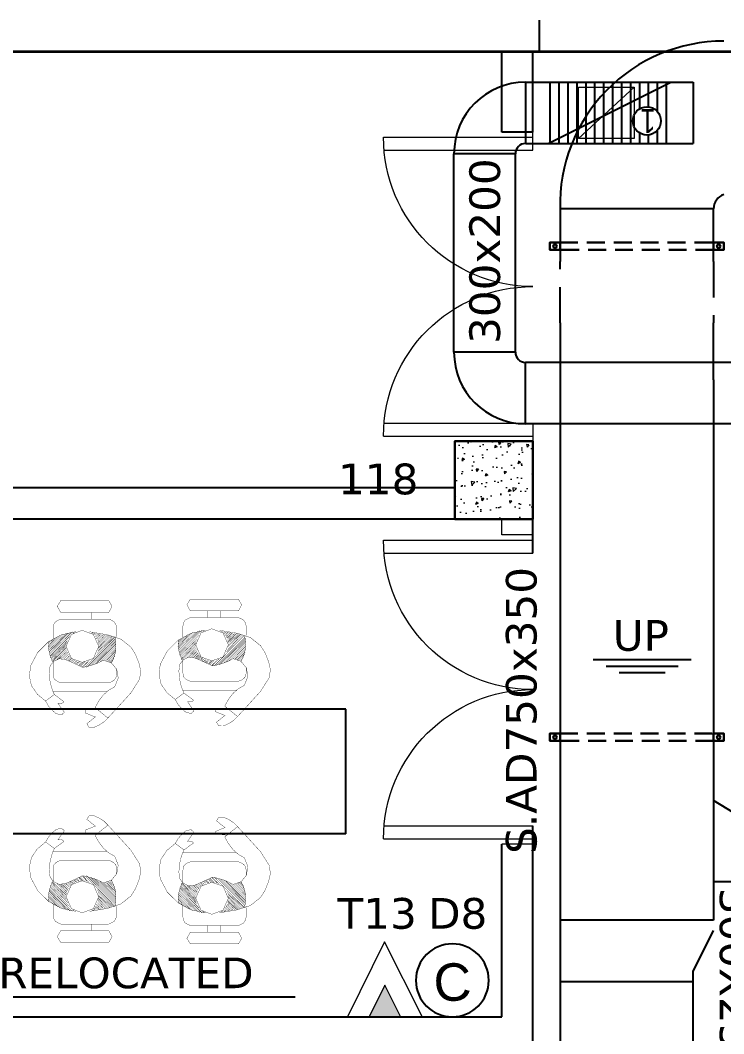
# Model space of a CAD drawing. Header units: millimetres. Extents: x -5691 to 68617, y -23008 to 84113.
# Drawn here: x 9737 to 13176, y 48920 to 53873 of the extents above; entities that cross this region are included whole.
import ezdxf
from ezdxf.enums import TextEntityAlignment as Align

# ---------------------------------------------------------------- set-up
doc = ezdxf.new("R2010")
doc.units = ezdxf.units.MM
doc.header["$LTSCALE"] = 700
doc.header["$MEASUREMENT"] = 0
doc.set_wipeout_variables(frame=1)
doc.linetypes.add('HIDDEN', pattern=[0.375, 0.25, -0.125])
for name, color, linetype, lineweight in [('architactur xref$0$AR. COLUMN', 8, 'Continuous', 30), ('architactur xref$0$AR. R.C.C HATCH', 8, 'Continuous', 9), ('rcp$0$MAAM TEXT', 7, 'Continuous', 25), ('Return AHU-02', 1, 'Continuous', 20), ('SA-HANGERS', 21, 'Continuous', 30)]:
    doc.layers.add(name, color=color, linetype=linetype, lineweight=lineweight)
for name, color, linetype in [('architactur xref$0$COLUMN', 8, 'Continuous'), ('architactur xref$0$COLUMN HATCH', 8, 'Continuous'), ('architactur xref$0$EL- DATA POINT', 8, 'Continuous'), ('architactur xref$0$EL- TELEPHONE', 8, 'Continuous'), ('architactur xref$0$TEXT', 8, 'Continuous'), ('architactur xref$0$WALL', 8, 'Continuous'), ('architactur xref$0$WINDOOW', 8, 'Continuous'), ('duct size', 7, 'Continuous'), ('rcp$0$RETURN GRILL-600x300', 5, 'Continuous'), ('rcp$0$X-REF', 8, 'Continuous'), ('Return Ahu-06', 1, 'Continuous'), ('Supply Ahu-06', 3, 'Continuous'), ('X-REF', 8, 'Continuous')]:
    doc.layers.add(name, color=color, linetype=linetype)
doc.styles.add('architactur xref$0$style2', font='arial.ttf', dxfattribs={"height": 9})
doc.styles.add('architactur xref$0$VERDANA', font='verdana.ttf')
doc.styles.add('rcp$0$style1', font='ARIALN.TTF')
doc.styles.add('VERDANA', font='verdana.ttf')

# ---------------------------------------------------------------- blocks, each defined once
blk = doc.blocks.new('*U11')
for p, q in [((0, 0), (0, 37)), ((750, 0), (750, 37))]:
    blk.add_line(p, q)
for points in [[(0, 0), (-50, 0), (-50, 37), (0, 37)], [(750, 37), (800, 37), (800, 0), (750, 0)]]:
    blk.add_lwpolyline(points)
at = {"linetype": 'HIDDEN', "ltscale": 0.5}
for points in [[(0, 37), (750, 37)], [(750, 0), (0, 0)]]:
    blk.add_lwpolyline(points, dxfattribs=at)
for centre in [(-25, 18.5), (775, 18.5)]:
    blk.add_circle(centre, 8.44)
blk = doc.blocks.new('architactur xref$0$b d')
at = {"layer": 'architactur xref$0$WINDOOW', "color": 0, "lineweight": 0}
for p, q in [((67237.44, 17555.04), (67233.94, 17555.04)), ((67234.94, 17526.29), (67234.94, 17555.04)), ((67237.44, 17526.39), (67237.44, 17555.04)), ((67289.94, 17526.39), (67289.94, 17555.04)), ((67289.94, 17555.04), (67293.44, 17555.04)), ((67292.44, 17526.29), (67292.44, 17555.04))]:
    blk.add_line(p, q, dxfattribs=at)
for centre, start, end in [((67234.94, 17555.04), 270, 0), ((67292.44, 17555.04), 180, 270)]:
    blk.add_arc(centre, 28.75, start, end, dxfattribs=at)
blk = doc.blocks.new('architactur xref$0$ZAI TELE')
at = {"layer": 'architactur xref$0$EL- TELEPHONE', "lineweight": 15}
blk.add_hatch(color=0, dxfattribs=at).paths.add_polyline_path([(0, 6.71), (3.36, 0), (-3.36, 0)])
at = {"layer": 'architactur xref$0$EL- TELEPHONE', "color": 0, "lineweight": 15}
for p, q in [((-8, 0), (0, 16)), ((0, 16), (8, 0)), ((-3.36, 0), (0, 6.71)), ((0, 6.71), (3.36, 0)), ((-8, 0), (8, 0))]:
    blk.add_line(p, q, dxfattribs=at)
blk = doc.blocks.new('architactur xref$0$COMPUTER')
at = {"layer": 'architactur xref$0$EL- DATA POINT', "color": 0}
blk.add_circle((0, -7.8), 7.8, dxfattribs=at)
blk = doc.blocks.new('architactur xref$0$COLUMB 24X24')
at = {"lineweight": 18}
blk.add_wipeout([(600, 0), (600, 600), (0, 600), (0, 0)], dxfattribs=at)
at = {"layer": 'architactur xref$0$AR. R.C.C HATCH'}
h = blk.add_hatch(dxfattribs=at)
h.set_pattern_fill('AR-CONC', color=256, scale=30, style=0)
h.paths.add_polyline_path([(600, 600), (0, 600), (0, 0), (600, 0)])
at = {"layer": 'architactur xref$0$AR. COLUMN'}
blk.add_lwpolyline([(600, 0), (600, 600), (0, 600), (0, 0)], close=True, dxfattribs=at)
blk = doc.blocks.new('architactur xref')
at = {"layer": 'architactur xref$0$COLUMN HATCH', "linetype": 'Continuous'}
blk.add_hatch(color=256, dxfattribs=at).paths.add_polyline_path([(482, 2040), (467, 2040), (467, 2025), (482, 2025)])
at = {"layer": 'architactur xref$0$TEXT', "lineweight": 0}
blk.add_hatch(color=256, dxfattribs=at).paths.add_polyline_path([(482, 2040), (467, 2040), (467, 2025), (482, 2025)])
at = {"layer": 'architactur xref$0$COLUMN', "linetype": 'Continuous'}
for p, q in [((445.99, 1988.44), (253.62, 1988.44)), ((445.99, 1964.44), (445.99, 1988.44)), ((445.99, 1964.44), (253.62, 1964.44))]:
    blk.add_line(p, q, dxfattribs=at)
for points in [[(482, 2040), (467, 2040), (467, 2025)], [(467, 2025), (482, 2025), (482, 2040)]]:
    blk.add_lwpolyline(points, dxfattribs=at)
at = {"layer": 'architactur xref$0$COLUMN', "linetype": 'Continuous', "const_width": 0.0614}
for points in [[(391.13, 2009.32), (390.45, 2008.23), (391.13, 2007.04)], [(400.37, 2009.32), (391.13, 2009.32)], [(400.37, 2007.04), (401, 2008.23), (400.37, 2009.32)], [(416.08, 2009.61), (415.4, 2008.52), (416.08, 2007.33)], [(425.32, 2009.61), (416.08, 2009.61)], [(425.32, 2007.33), (425.95, 2008.52), (425.32, 2009.61)], [(391.13, 2007.04), (400.37, 2007.04)], [(394.38, 2007.04), (394.38, 2005.78)], [(396.95, 2005.78), (396.95, 2007.04)], [(416.08, 2007.33), (425.32, 2007.33)], [(419.33, 2007.33), (419.33, 2006.07)], [(421.9, 2006.07), (421.9, 2007.33)], [(391.13, 2005.78), (390.62, 2005.55), (390.11, 2005.27), (389.76, 2004.7), (389.71, 2004.19)], [(391.13, 2005.78), (400.37, 2005.78)], [(401.85, 2004.19), (401.74, 2004.7), (401.39, 2005.27), (400.88, 2005.55), (400.37, 2005.78)], [(416.08, 2006.07), (415.57, 2005.84), (415.06, 2005.56), (414.71, 2004.99), (414.65, 2004.47)], [(416.08, 2006.07), (425.32, 2006.07)], [(426.8, 2004.47), (426.69, 2004.99), (426.34, 2005.56), (425.83, 2005.84), (425.32, 2006.07)], [(394.04, 2003.33), (391.24, 2002.76), (388.74, 2001.39), (386.68, 1999.34), (385.32, 1996.78)], [(388.74, 2000.02), (391.65, 2002.93)], [(388.85, 1999.8), (392.16, 2002.99)], [(388.91, 1999.17), (392.95, 2003.28)], [(388.91, 1999.51), (392.5, 2003.1)], [(389.02, 1998.94), (393.36, 2003.33)], [(389.71, 2001.96), (389.71, 2004.19)], [(392.16, 2000.54), (393.18, 1998.2), (395.24, 1997.46), (397.4, 1998.2), (398.43, 2000.54), (397.4, 2002.82), (395.24, 2003.62), (393.18, 2002.82), (392.16, 2000.54)], [(393.47, 2002.99), (393.81, 2003.33)], [(401.51, 1992.73), (400.37, 1992.1), (399.28, 1991.13), (398.43, 1989.99), (397.74, 1988.74), (400.2, 1986.74), (402.36, 1989.08), (404.64, 1991.59), (406.3, 1994.21), (406.53, 1995.75), (406.18, 1997.29), (405.5, 1999), (404.64, 2000.37), (402.71, 2001.91), (400.14, 2002.76), (396.72, 2003.33)], [(397.06, 2002.99), (397.23, 2003.22)], [(397.29, 2002.93), (397.46, 2003.22)], [(397.46, 2002.76), (397.74, 2003.1)], [(397.63, 2002.71), (397.97, 2002.99)], [(397.74, 2002.42), (398.32, 2002.99)], [(397.92, 2002.25), (398.6, 2002.99)], [(397.97, 2001.96), (398.83, 2002.93)], [(398.15, 2001.85), (399.11, 2002.82)], [(401.85, 2004.19), (401.85, 2002.36)], [(418.99, 2003.62), (416.19, 2003.05), (413.69, 2001.68), (411.63, 1999.63), (410.27, 1997.06)], [(413.69, 2000.31), (416.59, 2003.22)], [(413.69, 2000.65), (416.08, 2002.99)], [(413.8, 2000.09), (417.11, 2003.28)], [(413.86, 1999.46), (417.9, 2003.56)], [(413.86, 1999.8), (417.45, 2003.39)], [(413.97, 1999.23), (418.3, 2003.62)], [(414.65, 2002.25), (414.65, 2004.47)], [(417.11, 2000.83), (418.13, 1998.49), (420.19, 1997.75), (422.35, 1998.49), (423.38, 2000.83), (422.35, 2003.11), (420.19, 2003.91), (418.13, 2003.11), (417.11, 2000.83)], [(418.42, 2003.28), (418.76, 2003.62)], [(426.46, 1993.02), (425.32, 1992.39), (424.23, 1991.42), (423.38, 1990.28), (422.69, 1989.02), (425.15, 1987.03), (427.31, 1989.37), (429.59, 1991.88), (431.25, 1994.5), (431.48, 1996.04), (431.13, 1997.58), (430.45, 1999.29), (429.59, 2000.65), (427.65, 2002.2), (425.09, 2003.05), (421.67, 2003.62)], [(422.01, 2003.28), (422.18, 2003.5)], [(422.24, 2003.22), (422.41, 2003.5)], [(422.41, 2003.05), (422.69, 2003.39)], [(422.58, 2002.99), (422.92, 2003.28)], [(422.69, 2002.71), (423.27, 2003.28)], [(422.86, 2002.54), (423.55, 2003.28)], [(422.92, 2002.25), (423.78, 2003.22)], [(423.09, 2002.14), (424.06, 2003.11)], [(423.21, 2001.91), (424.29, 2003.05)], [(423.27, 2001.57), (424.63, 2003.05)], [(423.27, 2001.34), (424.92, 2002.99)], [(423.27, 2001.05), (425.26, 2002.99)], [(423.27, 2000.43), (425.77, 2002.88)], [(423.38, 2000.71), (425.49, 2002.88)], [(426.8, 2004.47), (426.8, 2002.65)], [(388.74, 2000.37), (391.13, 2002.71)], [(388.74, 2000.65), (390.62, 2002.48)], [(388.74, 2000.99), (389.94, 2002.13)], [(388.85, 2001.51), (388.74, 2000.14), (389.08, 1998.71), (389.53, 1997.57)], [(388.85, 2001.39), (389.08, 2001.62)], [(389.08, 1998.66), (392.84, 2002.42)], [(389.08, 1998.43), (392.44, 2001.62)], [(389.25, 1998.2), (392.27, 2001.22)], [(389.36, 1997.86), (392.16, 2000.88)], [(395.75, 1996.49), (401.57, 2002.36)], [(396.09, 1996.49), (401.68, 2002.08)], [(396.6, 1996.72), (401.74, 2001.85)], [(396.95, 1996.83), (401.74, 2001.57)], [(397.46, 1996.95), (401.74, 2001.28)], [(397.97, 1997.23), (401.74, 2000.99)], [(398.09, 1999.17), (401.39, 2002.42)], [(398.26, 2001.62), (399.34, 2002.76)], [(398.32, 2001.28), (399.68, 2002.76)], [(398.32, 2001.05), (399.97, 2002.71)], [(398.32, 2000.77), (400.31, 2002.71)], [(398.32, 2000.14), (400.82, 2002.59)], [(398.32, 1999.68), (401.05, 2002.48)], [(398.43, 2000.42), (400.54, 2002.59)], [(400.88, 1997.29), (401.39, 1998.49), (401.74, 1999.8), (401.74, 2001.05), (401.57, 2002.36)], [(413.69, 2000.94), (415.57, 2002.76)], [(413.69, 2001.28), (414.88, 2002.42)], [(413.8, 2001.79), (413.69, 2000.43), (414.03, 1999), (414.48, 1997.86)], [(413.8, 2001.68), (414.03, 2001.91)], [(414.03, 1998.94), (417.79, 2002.71)], [(414.03, 1998.72), (417.39, 2001.91)], [(414.2, 1998.49), (417.22, 2001.51)], [(414.31, 1998.15), (417.11, 2001.17)], [(420.7, 1996.78), (426.51, 2002.65)], [(421.04, 1996.78), (426.63, 2002.36)], [(421.55, 1997), (426.69, 2002.14)], [(421.9, 1997.12), (426.69, 2001.85)], [(422.41, 1997.23), (426.69, 2001.57)], [(422.92, 1997.52), (426.69, 2001.28)], [(423.04, 1999.46), (426.34, 2002.71)], [(423.27, 1999.97), (426, 2002.76)], [(423.6, 1997.86), (426.69, 2000.94)], [(425.83, 1997.58), (426.34, 1998.77), (426.69, 2000.09), (426.69, 2001.34), (426.51, 2002.65)], [(389.42, 1997.69), (392.16, 2000.54)], [(389.53, 1997.57), (392.16, 2000.2)], [(390.39, 1997.97), (392.27, 1999.91)], [(390.79, 1998.14), (392.33, 1999.57)], [(391.13, 1998.14), (392.44, 1999.4)], [(391.47, 1998.14), (392.5, 1999.17)], [(391.76, 1998.09), (392.62, 1998.94)], [(398.66, 1997.57), (401.74, 2000.65)], [(399.34, 1997.86), (401.74, 2000.25)], [(399.68, 1997.8), (401.74, 1999.91)], [(399.97, 1997.8), (401.74, 1999.57)], [(400.14, 1997.63), (401.68, 1999.17)], [(414.37, 1997.97), (417.11, 2000.83)], [(414.48, 1997.86), (417.11, 2000.48)], [(415.34, 1998.26), (417.22, 2000.2)], [(415.74, 1998.43), (417.28, 1999.86)], [(416.08, 1998.43), (417.39, 1999.68)], [(416.42, 1998.43), (417.45, 1999.46)], [(416.71, 1998.38), (417.56, 1999.23)], [(416.94, 1998.26), (417.74, 1999)], [(424.29, 1998.15), (426.69, 2000.54)], [(424.63, 1998.09), (426.69, 2000.2)], [(424.92, 1998.09), (426.69, 1999.86)], [(425.09, 1997.92), (426.63, 1999.46)], [(425.32, 1997.86), (426.51, 1999)], [(392.1, 1997.97), (390.79, 1998.14), (389.76, 1997.63), (389.08, 1996.78), (388.91, 1995.52)], [(389.71, 1995.07), (389.71, 1997.57)], [(391.99, 1997.97), (392.79, 1998.71)], [(392.1, 1997.97), (395.35, 1996.49), (396.72, 1996.78), (398.09, 1997.23), (399.34, 1997.86)], [(392.16, 1997.86), (392.84, 1998.54)], [(392.5, 1997.8), (393.13, 1998.43)], [(392.67, 1997.69), (393.18, 1998.2)], [(392.95, 1997.63), (393.47, 1998.14)], [(393.18, 1997.57), (393.53, 1997.97)], [(393.36, 1997.46), (393.81, 1997.86)], [(393.64, 1997.29), (394.04, 1997.69)], [(393.87, 1997.23), (394.21, 1997.63)], [(394.04, 1997.12), (394.55, 1997.57)], [(394.21, 1997), (394.72, 1997.57)], [(394.55, 1996.83), (395.07, 1997.46)], [(394.72, 1996.83), (395.35, 1997.46)], [(394.89, 1996.72), (395.75, 1997.57)], [(395.18, 1996.49), (396.21, 1997.57)], [(395.35, 1996.49), (396.6, 1997.8)], [(401.51, 1992.73), (402.19, 1994.44), (401.91, 1996.09), (400.88, 1997.34), (399.34, 1997.86)], [(400.37, 1997.57), (401.57, 1998.71)], [(400.65, 1997.46), (401.39, 1998.2)], [(400.82, 1997.34), (401.05, 1997.63)], [(410.27, 1997.06), (410.04, 1995.07), (410.44, 1993.24), (411.58, 1991.59), (413.17, 1990.28)], [(417.05, 1998.26), (415.74, 1998.43), (414.71, 1997.92), (414.03, 1997.06), (413.86, 1995.81)], [(414.65, 1995.35), (414.65, 1997.86)], [(417.05, 1998.26), (420.3, 1996.78), (421.67, 1997.06), (423.04, 1997.52), (424.29, 1998.15)], [(417.11, 1998.15), (417.79, 1998.83)], [(417.45, 1998.09), (418.07, 1998.72)], [(417.62, 1997.97), (418.13, 1998.49)], [(417.9, 1997.92), (418.42, 1998.43)], [(418.13, 1997.86), (418.48, 1998.26)], [(418.3, 1997.75), (418.76, 1998.15)], [(418.59, 1997.58), (418.99, 1997.97)], [(418.82, 1997.52), (419.16, 1997.92)], [(418.99, 1997.41), (419.5, 1997.86)], [(419.16, 1997.29), (419.67, 1997.86)], [(419.5, 1997.12), (420.01, 1997.75)], [(419.67, 1997.12), (420.3, 1997.75)], [(419.84, 1997), (420.7, 1997.86)], [(420.13, 1996.78), (421.15, 1997.86)], [(420.3, 1996.78), (421.55, 1998.09)], [(426.46, 1993.02), (427.14, 1994.73), (426.86, 1996.38), (425.83, 1997.63), (424.29, 1998.15)], [(425.6, 1997.75), (426.34, 1998.49)], [(425.77, 1997.63), (426, 1997.92)], [(385.32, 1996.78), (385.09, 1994.78), (385.49, 1992.95), (386.63, 1991.3), (388.22, 1989.99)], [(388.91, 1995.52), (389.02, 1994.04), (389.36, 1992.56), (389.88, 1991.25)], [(389.71, 1995.07), (389.76, 1994.44), (390.11, 1994.04), (390.62, 1993.7), (391.13, 1993.53)], [(400.37, 1993.53), (400.88, 1993.7), (401.39, 1994.04), (401.74, 1994.44), (401.85, 1995.07)], [(401.85, 1996.15), (401.85, 1995.07)], [(413.86, 1995.81), (413.97, 1994.33), (414.31, 1992.84), (414.83, 1991.53)], [(414.65, 1995.35), (414.71, 1994.73), (415.06, 1994.33), (415.57, 1993.99), (416.08, 1993.81)], [(425.32, 1993.81), (425.83, 1993.99), (426.34, 1994.33), (426.69, 1994.73), (426.8, 1995.35)], [(426.8, 1996.44), (426.8, 1995.35)], [(400.37, 1993.53), (391.13, 1993.53)], [(425.32, 1993.81), (416.08, 1993.81)], [(388.22, 1989.99), (389.88, 1991.25), (391.76, 1989.88)], [(389.59, 1991.81), (400.03, 1991.81)], [(413.17, 1990.28), (414.83, 1991.53), (416.71, 1990.17)], [(414.54, 1992.1), (424.98, 1992.1)], [(388.22, 1989.99), (388.74, 1989.08), (389.42, 1988.28), (390.22, 1987.6), (391.24, 1987.31)], [(391.76, 1989.88), (391.3, 1989.54), (390.56, 1989.59)], [(391.82, 1987.83), (390.56, 1989.59)], [(413.17, 1990.28), (413.69, 1989.37), (414.37, 1988.57), (415.17, 1987.88), (416.19, 1987.6)], [(416.71, 1990.17), (416.25, 1989.82), (415.51, 1989.88)], [(416.77, 1988.11), (415.51, 1989.88)], [(391.24, 1987.31), (391.82, 1987.83)], [(395.86, 1987.71), (395.92, 1988.28)], [(397.76, 1986.93), (395.86, 1987.71)], [(395.92, 1988.28), (397.12, 1988.28)], [(397.12, 1988.28), (398.09, 1988.39)], [(416.19, 1987.6), (416.77, 1988.11)], [(420.81, 1988), (420.87, 1988.57)], [(422.71, 1987.22), (420.81, 1988)], [(420.87, 1988.57), (422.07, 1988.57)], [(422.79, 1987.28), (421.1, 1985.92)], [(422.07, 1988.57), (423.04, 1988.68)], [(397.84, 1986.99), (396.15, 1985.63)], [(396.56, 1984.98), (396.15, 1985.63)], [(400.2, 1986.74), (399.46, 1986), (398.58, 1985.42), (397.63, 1984.98), (396.56, 1984.98)], [(421.51, 1985.27), (421.1, 1985.92)], [(425.15, 1987.03), (424.41, 1986.29), (423.53, 1985.71), (422.58, 1985.26), (421.51, 1985.27)], [(396.56, 1967.89), (396.15, 1967.24)], [(400.2, 1966.13), (399.46, 1966.87), (398.58, 1967.45), (397.63, 1967.89), (396.56, 1967.89)], [(397.76, 1965.94), (395.86, 1965.16)], [(397.84, 1965.88), (396.15, 1967.24)], [(401.51, 1960.14), (400.37, 1960.77), (399.28, 1961.74), (398.43, 1962.88), (397.74, 1964.13), (400.2, 1966.13), (402.36, 1963.79), (404.64, 1961.28), (406.3, 1958.66), (406.53, 1957.12), (406.18, 1955.58), (405.5, 1953.87), (404.64, 1952.5), (402.71, 1950.96), (400.14, 1950.11), (396.72, 1949.54)], [(421.51, 1967.6), (421.1, 1966.95)], [(422.79, 1965.59), (421.1, 1966.95)], [(425.15, 1965.84), (424.41, 1966.58), (423.53, 1967.16), (422.58, 1967.61), (421.51, 1967.6)], [(426.46, 1959.85), (425.32, 1960.48), (424.23, 1961.45), (423.38, 1962.59), (422.69, 1963.85), (425.15, 1965.84), (427.31, 1963.5), (429.59, 1961), (431.25, 1958.37), (431.48, 1956.83), (431.13, 1955.29), (430.45, 1953.58), (429.59, 1952.22), (427.65, 1950.67), (425.09, 1949.82), (421.67, 1949.25)], [(388.22, 1962.88), (388.74, 1963.79), (389.42, 1964.59), (390.22, 1965.27), (391.24, 1965.56)], [(391.82, 1965.05), (390.56, 1963.28)], [(391.24, 1965.56), (391.82, 1965.05)], [(395.86, 1965.16), (395.92, 1964.59)], [(395.92, 1964.59), (397.12, 1964.59)], [(397.12, 1964.59), (398.09, 1964.48)], [(413.17, 1962.59), (413.69, 1963.5), (414.37, 1964.3), (415.17, 1964.99), (416.19, 1965.27)], [(416.77, 1964.76), (415.51, 1962.99)], [(416.19, 1965.27), (416.77, 1964.76)], [(422.71, 1965.65), (420.81, 1964.87)], [(420.81, 1964.87), (420.87, 1964.3)], [(420.87, 1964.3), (422.07, 1964.3)], [(422.07, 1964.3), (423.04, 1964.19)], [(385.32, 1956.09), (385.09, 1958.09), (385.49, 1959.92), (386.63, 1961.57), (388.22, 1962.88)], [(388.22, 1962.88), (389.88, 1961.63), (391.76, 1962.99)], [(391.76, 1962.99), (391.3, 1963.34), (390.56, 1963.28)], [(410.27, 1955.81), (410.04, 1957.8), (410.44, 1959.63), (411.58, 1961.28), (413.17, 1962.59)], [(413.17, 1962.59), (414.83, 1961.34), (416.71, 1962.71)], [(416.71, 1962.71), (416.25, 1963.05), (415.51, 1962.99)], [(388.91, 1957.35), (389.02, 1958.83), (389.36, 1960.31), (389.88, 1961.63)], [(389.59, 1961.06), (400.03, 1961.06)], [(401.51, 1960.14), (402.19, 1958.43), (401.91, 1956.78), (400.88, 1955.53), (399.34, 1955.01)], [(413.86, 1957.06), (413.97, 1958.55), (414.31, 1960.03), (414.83, 1961.34)], [(414.54, 1960.77), (424.98, 1960.77)], [(389.71, 1957.8), (389.76, 1958.43), (390.11, 1958.83), (390.62, 1959.17), (391.13, 1959.34)], [(400.37, 1959.34), (391.13, 1959.34)], [(400.37, 1959.34), (400.88, 1959.17), (401.39, 1958.83), (401.74, 1958.43), (401.85, 1957.8)], [(414.65, 1957.52), (414.71, 1958.14), (415.06, 1958.55), (415.57, 1958.88), (416.08, 1959.06)], [(425.32, 1959.06), (416.08, 1959.06)], [(426.46, 1959.85), (427.14, 1958.14), (426.86, 1956.49), (425.83, 1955.24), (424.29, 1954.72)], [(425.32, 1959.06), (425.83, 1958.88), (426.34, 1958.55), (426.69, 1958.14), (426.8, 1957.52)], [(394.04, 1949.54), (391.24, 1950.11), (388.74, 1951.48), (386.68, 1953.53), (385.32, 1956.09)], [(392.1, 1954.9), (390.79, 1954.73), (389.76, 1955.24), (389.08, 1956.09), (388.91, 1957.35)], [(389.71, 1957.8), (389.71, 1955.3)], [(392.1, 1954.9), (395.35, 1956.38), (396.72, 1956.09), (398.09, 1955.64), (399.34, 1955.01)], [(394.55, 1956.04), (395.07, 1955.41)], [(394.72, 1956.04), (395.35, 1955.41)], [(394.89, 1956.15), (395.75, 1955.3)], [(395.18, 1956.38), (396.21, 1955.3)], [(395.35, 1956.38), (396.6, 1955.07)], [(395.75, 1956.38), (401.57, 1950.51)], [(396.09, 1956.38), (401.68, 1950.79)], [(396.6, 1956.15), (401.74, 1951.02)], [(396.95, 1956.04), (401.74, 1951.3)], [(401.85, 1956.72), (401.85, 1957.8)], [(417.05, 1954.61), (415.74, 1954.44), (414.71, 1954.95), (414.03, 1955.81), (413.86, 1957.06)], [(414.65, 1957.52), (414.65, 1955.01)], [(417.05, 1954.61), (420.3, 1956.09), (421.67, 1955.81), (423.04, 1955.35), (424.29, 1954.72)], [(420.13, 1956.09), (421.15, 1955.01)], [(420.3, 1956.09), (421.55, 1954.78)], [(420.7, 1956.09), (426.51, 1950.22)], [(421.04, 1956.09), (426.63, 1950.51)], [(426.8, 1956.43), (426.8, 1957.52)], [(388.85, 1951.36), (388.74, 1952.73), (389.08, 1954.16), (389.53, 1955.3)], [(389.08, 1954.44), (392.44, 1951.25)], [(389.08, 1954.21), (392.84, 1950.45)], [(389.25, 1954.67), (392.27, 1951.65)], [(389.36, 1955.01), (392.16, 1951.99)], [(389.42, 1955.18), (392.16, 1952.33)], [(389.53, 1955.3), (392.16, 1952.68)], [(390.39, 1954.9), (392.27, 1952.96)], [(390.79, 1954.73), (392.33, 1953.3)], [(391.13, 1954.73), (392.44, 1953.47)], [(391.47, 1954.73), (392.5, 1953.7)], [(391.76, 1954.78), (392.62, 1953.93)], [(391.99, 1954.9), (392.79, 1954.16)], [(392.16, 1952.33), (393.18, 1954.67), (395.24, 1955.41), (397.4, 1954.67), (398.43, 1952.33), (397.4, 1950.05), (395.24, 1949.25), (393.18, 1950.05), (392.16, 1952.33)], [(392.16, 1955.01), (392.84, 1954.33)], [(392.5, 1955.07), (393.13, 1954.44)], [(392.67, 1955.18), (393.18, 1954.67)], [(392.95, 1955.24), (393.47, 1954.73)], [(393.18, 1955.3), (393.53, 1954.9)], [(393.36, 1955.41), (393.81, 1955.01)], [(393.64, 1955.58), (394.04, 1955.18)], [(393.87, 1955.64), (394.21, 1955.24)], [(394.04, 1955.75), (394.55, 1955.3)], [(394.21, 1955.87), (394.72, 1955.3)], [(397.46, 1955.92), (401.74, 1951.59)], [(397.97, 1955.64), (401.74, 1951.88)], [(398.66, 1955.3), (401.74, 1952.22)], [(399.34, 1955.01), (401.74, 1952.62)], [(399.68, 1955.07), (401.74, 1952.96)], [(399.97, 1955.07), (401.74, 1953.3)], [(400.14, 1955.24), (401.68, 1953.7)], [(400.37, 1955.3), (401.57, 1954.16)], [(400.65, 1955.41), (401.39, 1954.67)], [(400.82, 1955.53), (401.05, 1955.24)], [(400.88, 1955.58), (401.39, 1954.39), (401.74, 1953.07), (401.74, 1951.82), (401.57, 1950.51)], [(418.99, 1949.25), (416.19, 1949.82), (413.69, 1951.19), (411.63, 1953.24), (410.27, 1955.81)], [(413.8, 1951.08), (413.69, 1952.44), (414.03, 1953.87), (414.48, 1955.01)], [(414.03, 1954.15), (417.39, 1950.96)], [(414.2, 1954.38), (417.22, 1951.36)], [(414.31, 1954.72), (417.11, 1951.7)], [(414.37, 1954.9), (417.11, 1952.05)], [(414.48, 1955.01), (417.11, 1952.39)], [(415.34, 1954.61), (417.22, 1952.67)], [(415.74, 1954.44), (417.28, 1953.01)], [(416.08, 1954.44), (417.39, 1953.19)], [(416.42, 1954.44), (417.45, 1953.41)], [(416.71, 1954.5), (417.56, 1953.64)], [(416.94, 1954.61), (417.74, 1953.87)], [(417.11, 1952.05), (418.13, 1954.38), (420.19, 1955.12), (422.35, 1954.38), (423.38, 1952.05), (422.35, 1949.76), (420.19, 1948.96), (418.13, 1949.76), (417.11, 1952.05)], [(417.11, 1954.72), (417.79, 1954.04)], [(417.45, 1954.78), (418.07, 1954.15)], [(417.62, 1954.9), (418.13, 1954.38)], [(417.9, 1954.95), (418.42, 1954.44)], [(418.13, 1955.01), (418.48, 1954.61)], [(418.3, 1955.12), (418.76, 1954.72)], [(418.59, 1955.29), (418.99, 1954.9)], [(418.82, 1955.35), (419.16, 1954.95)], [(418.99, 1955.46), (419.5, 1955.01)], [(419.16, 1955.58), (419.67, 1955.01)], [(419.5, 1955.75), (420.01, 1955.12)], [(419.67, 1955.75), (420.3, 1955.12)], [(419.84, 1955.87), (420.7, 1955.01)], [(421.55, 1955.87), (426.69, 1950.73)], [(421.9, 1955.75), (426.69, 1951.02)], [(422.41, 1955.64), (426.69, 1951.3)], [(422.92, 1955.35), (426.69, 1951.59)], [(423.6, 1955.01), (426.69, 1951.93)], [(424.29, 1954.72), (426.69, 1952.33)], [(424.63, 1954.78), (426.69, 1952.67)], [(424.92, 1954.78), (426.69, 1953.01)], [(425.09, 1954.95), (426.63, 1953.41)], [(425.32, 1955.01), (426.51, 1953.87)], [(425.6, 1955.12), (426.34, 1954.38)], [(425.77, 1955.24), (426, 1954.95)], [(425.83, 1955.29), (426.34, 1954.1), (426.69, 1952.79), (426.69, 1951.53), (426.51, 1950.22)], [(388.74, 1952.85), (391.65, 1949.94)], [(388.74, 1952.5), (391.13, 1950.16)], [(388.74, 1952.22), (390.62, 1950.39)], [(388.85, 1953.07), (392.16, 1949.88)], [(388.91, 1953.7), (392.95, 1949.59)], [(388.91, 1953.36), (392.5, 1949.77)], [(389.02, 1953.93), (393.36, 1949.54)], [(398.09, 1953.7), (401.39, 1950.45)], [(398.32, 1953.19), (401.05, 1950.39)], [(398.32, 1952.73), (400.82, 1950.28)], [(398.32, 1952.1), (400.31, 1950.16)], [(398.43, 1952.45), (400.54, 1950.28)], [(413.69, 1952.56), (416.59, 1949.65)], [(413.69, 1952.22), (416.08, 1949.88)], [(413.8, 1952.79), (417.11, 1949.59)], [(413.86, 1953.41), (417.9, 1949.31)], [(413.86, 1953.07), (417.45, 1949.48)], [(413.97, 1953.64), (418.3, 1949.25)], [(414.03, 1953.93), (417.79, 1950.16)], [(423.04, 1953.41), (426.34, 1950.16)], [(423.27, 1952.9), (426, 1950.11)], [(423.27, 1952.44), (425.77, 1949.99)], [(423.38, 1952.16), (425.49, 1949.99)], [(388.74, 1951.88), (389.94, 1950.74)], [(388.85, 1951.48), (389.08, 1951.25)], [(389.71, 1950.91), (389.71, 1948.68)], [(397.63, 1950.16), (397.97, 1949.88)], [(397.74, 1950.45), (398.32, 1949.88)], [(397.92, 1950.62), (398.6, 1949.88)], [(397.97, 1950.91), (398.83, 1949.94)], [(398.15, 1951.02), (399.11, 1950.05)], [(398.26, 1951.25), (399.34, 1950.11)], [(398.32, 1951.82), (399.97, 1950.16)], [(398.32, 1951.59), (399.68, 1950.11)], [(401.85, 1948.68), (401.85, 1950.51)], [(413.69, 1951.93), (415.57, 1950.11)], [(413.69, 1951.59), (414.88, 1950.45)], [(413.8, 1951.19), (414.03, 1950.96)], [(414.65, 1950.62), (414.65, 1948.4)], [(422.69, 1950.16), (423.27, 1949.59)], [(422.86, 1950.34), (423.55, 1949.59)], [(422.92, 1950.62), (423.78, 1949.65)], [(423.09, 1950.73), (424.06, 1949.76)], [(423.21, 1950.96), (424.29, 1949.82)], [(423.27, 1951.82), (425.26, 1949.88)], [(423.27, 1951.53), (424.92, 1949.88)], [(423.27, 1951.3), (424.63, 1949.82)], [(426.8, 1948.4), (426.8, 1950.22)], [(391.13, 1947.09), (390.62, 1947.32), (390.11, 1947.6), (389.76, 1948.17), (389.71, 1948.68)], [(393.47, 1949.88), (393.81, 1949.54)], [(397.06, 1949.88), (397.23, 1949.65)], [(397.29, 1949.94), (397.46, 1949.65)], [(397.46, 1950.11), (397.74, 1949.77)], [(401.85, 1948.68), (401.74, 1948.17), (401.39, 1947.6), (400.88, 1947.32), (400.37, 1947.09)], [(416.08, 1946.8), (415.57, 1947.03), (415.06, 1947.31), (414.71, 1947.88), (414.65, 1948.4)], [(418.42, 1949.59), (418.76, 1949.25)], [(422.01, 1949.59), (422.18, 1949.37)], [(422.24, 1949.65), (422.41, 1949.37)], [(422.41, 1949.82), (422.69, 1949.48)], [(422.58, 1949.88), (422.92, 1949.59)], [(426.8, 1948.4), (426.69, 1947.88), (426.34, 1947.31), (425.83, 1947.03), (425.32, 1946.8)], [(391.13, 1947.09), (400.37, 1947.09)], [(394.38, 1945.83), (394.38, 1947.09)], [(396.95, 1947.09), (396.95, 1945.83)], [(416.08, 1946.8), (425.32, 1946.8)], [(419.33, 1945.55), (419.33, 1946.8)], [(421.9, 1946.8), (421.9, 1945.55)], [(391.13, 1943.55), (390.45, 1944.64), (391.13, 1945.83)], [(391.13, 1945.83), (400.37, 1945.83)], [(400.37, 1945.83), (401, 1944.64), (400.37, 1943.55)], [(416.08, 1943.26), (415.4, 1944.35), (416.08, 1945.55)], [(416.08, 1945.55), (425.32, 1945.55)], [(425.32, 1945.55), (425.95, 1944.35), (425.32, 1943.26)], [(400.37, 1943.55), (391.13, 1943.55)], [(425.32, 1943.26), (416.08, 1943.26)]]:
    blk.add_lwpolyline(points, dxfattribs=at)
at = {"layer": 'architactur xref$0$TEXT', "lineweight": 0}
blk.add_lwpolyline([(467, 2025), (482, 2025), (482, 2040), (467, 2040)], close=True, dxfattribs=at)
at = {"layer": 'architactur xref$0$WALL'}
for p, q in [((483.25, 2115), (483.25, 2121)), ((436.27, 1933.02), (376.17, 1933.02))]:
    blk.add_line(p, q, dxfattribs=at)
at = {"layer": 'architactur xref$0$WALL', "linetype": 'Continuous'}
for p, q in [((476, 2115), (87, 2115)), ((476, 2099.5), (476, 2115)), ((482, 2099.5), (482, 2115)), ((485.5, 2115), (482, 2115)), ((482, 2099.5), (476, 2099.5)), ((482, 2031), (482, 2040)), ((482, 2031), (213, 2031)), ((482, 2025), (213, 2025)), ((482, 2018.46), (482, 2025)), ((482, 1923.24), (482, 1965.96)), ((476, 1929.24), (476, 1962.46)), ((213, 1929.24), (476, 1929.24))]:
    blk.add_line(p, q, dxfattribs=at)
at = {"layer": 'architactur xref$0$WINDOOW', "lineweight": 35}
blk.add_line((-15, 2115), (988, 2115), dxfattribs=at)
at = {"layer": 'architactur xref$0$WINDOOW', "lineweight": 0}
for p, q in [((476, 2115), (476, 2107)), ((486.75, 2115), (482, 2115)), ((476, 2021.96), (476, 2040)), ((482, 2021.96), (476, 2021.96)), ((482, 1962.46), (476, 1962.46))]:
    blk.add_line(p, q, dxfattribs=at)
at = {"layer": 'architactur xref$0$EL- DATA POINT', "xscale": -0.9000000000033019, "yscale": 0.9000000000014554, "zscale": 0.9000000000000002, "rotation": 175.5885965410431}
blk.add_blockref('architactur xref$0$COMPUTER', (465.96, 1929.26), dxfattribs=at)
at = {"layer": 'architactur xref$0$EL- TELEPHONE', "xscale": -0.9000000000039838, "yscale": 0.9000000000014554, "zscale": 0.9000000000000002, "rotation": 0.157403415598596}
blk.add_blockref('architactur xref$0$ZAI TELE', (453.49, 1929.26), dxfattribs=at)
at = {"layer": 'architactur xref$0$WINDOOW', "lineweight": 0, "xscale": -1, "rotation": 270}
for p in [(-17073.04, -65193.94), (-17073.04, -65271.48)]:
    blk.add_blockref('architactur xref$0$b d', p, dxfattribs=at)
at = {"layer": 'architactur xref$0$EL- DATA POINT', "extrusion": (0, 0, -1), "insert": (466.5, 1935.97), "char_height": 7.2, "width": 39.5099, "attachment_point": 5, "text_direction": (0.997148, 0.075473, 0), "style": 'architactur xref$0$style2'}
blk.add_mtext('C', dxfattribs=at)
at = {"layer": 'architactur xref$0$TEXT', "lineweight": 0, "insert": (452.23, 2032.68), "char_height": 5.906, "width": 5.1391, "attachment_point": 5, "style": 'architactur xref$0$VERDANA'}
blk.add_mtext('118', dxfattribs=at)
at = {"layer": 'architactur xref$0$TEXT', "char_height": 5.906, "attachment_point": 5, "style": 'architactur xref$0$VERDANA'}
for s, insert, width in [('T13', (452.02, 1949.09), 146.5716), ('D8', (467.53, 1949.09), 146.5716), ('RELOCATED', (403.67, 1937.64), 145.1712)]:
    blk.add_mtext(s, dxfattribs=dict(at, insert=insert, width=width))
at = {"layer": 'architactur xref$0$AR. COLUMN', "xscale": 0.02500000000000233, "yscale": 0.02500000000000233, "zscale": 0.02500000000000233, "rotation": 180}
blk.add_blockref('architactur xref$0$COLUMB 24X24', (482, 2040), dxfattribs=at)
blk = doc.blocks.new('rcp$0$saaa')
at = {"layer": 'rcp$0$RETURN GRILL-600x300'}
h = blk.add_hatch(dxfattribs=at)
h.set_pattern_fill('ANSI31', color=256, scale=350, angle=135, style=0)
h.set_pattern_definition([(270, (332422.58, 31332.115), (-43.75, 3e-15), [])])
h.paths.add_polyline_path([(272317.9, 32662.1), (272317.9, 32962.1), (271717.9, 32962.1), (271717.9, 32662.1)])
h.paths.add_polyline_path([(271904.5, 32851.7, 1), (271767, 32851.7, 1)], flags=16)
blk.add_line((272317.9, 32962.1), (271717.9, 32662.1), dxfattribs=at)
blk.add_circle((271835.7, 32851.7, -0.4), 68.8, dxfattribs=at)
at = {"layer": 'rcp$0$MAAM TEXT', "color": 7, "style": 'rcp$0$style1'}
blk.add_text('1', height=117.4, dxfattribs=at).set_placement((271830.4, 32793.9, -0.4), align=Align.CENTER)
blk = doc.blocks.new('rcp')
at = {"layer": 'rcp$0$RETURN GRILL-600x300', "rotation": 180}
blk.add_blockref('rcp$0$saaa', (284635.7, 86233.1), dxfattribs=at)
at = {"layer": 'rcp$0$X-REF', "xscale": 25.39999999999418, "yscale": 25.39999999999418, "zscale": 25.39999999999418}
blk.add_blockref('architactur xref', (0, 0), dxfattribs=at)

msp = doc.modelspace()

# ---------------------------------------------------------------- block references
at = {"layer": 'X-REF', "ltscale": 8}
msp.add_blockref('rcp', (0, 0), dxfattribs=at)

# ---------------------------------------------------------------- next in the draw order: block references
at = {"layer": 'X-REF', "xscale": 25.39999999999418, "yscale": 25.39999999999418, "zscale": 25.39999999999418}
msp.add_blockref('architactur xref', (0, 0), dxfattribs=at)

# ---------------------------------------------------------------- next in the draw order: linework, layer by layer
at = {"layer": 'Return AHU-02', "ltscale": 8}
msp.add_line((12738.6, 53546, 483.1), (12466.3, 53296, 483.1), dxfattribs=at)
at = {"layer": 'Return AHU-02', "ltscale": 8, "elevation": 483.1}
msp.add_lwpolyline([(12466.3, 53546), (12738.6, 53546), (12738.6, 53296), (12466.3, 53296)], close=True, dxfattribs=at)
at = {"layer": 'Return Ahu-06'}
for p, q in [((12207, 53571, 525), (12207, 53271, 525)), ((12207.6, 53571, 483.1), (13026.7, 53571, 483.1)), ((13026.7, 53571, 483.1), (13026.7, 53271, 525)), ((12207.6, 53271, 525), (13026.7, 53271, 525)), ((11857, 52251, 483.1), (11857, 53221, 525)), ((12157, 53221, 525), (11857, 53221, 525)), ((12157, 52251, 525), (12157, 53221, 525)), ((12157, 52251, 525), (11857, 52251, 525)), ((12207, 51901, 525), (12207, 52201, 525)), ((15175.8, 52201, 525), (12207, 52201, 525)), ((13825.8, 51901, 506), (12207, 51901, 483.1))]:
    msp.add_line(p, q, dxfattribs=at)
for centre, radius, start, end in [((12207, 53221, 483.1), 350, 90, 180), ((12207, 53221, 525), 50, 90, 180), ((12207, 52251, 483.1), 350, 180, 270), ((12207, 52251, 525), 50, 180, 270)]:
    msp.add_arc(centre, radius, start, end, dxfattribs=at)
at = {"layer": 'Supply Ahu-06', "ltscale": 600}
for p, q in [((13125.8, 52951.7, 450), (12375.8, 52951.7, 450)), ((12375.8, 52951.7, 450), (12375.8, 52694, 450)), ((13125.8, 52694, 334.3), (13125.8, 52951.7, 450)), ((12375.8, 52394, 450), (12375.8, 52116, 450)), ((13125.8, 52116, 75), (13125.8, 52394, 199.7))]:
    msp.add_line(p, q, dxfattribs=at)
at = {"layer": 'Supply Ahu-06', "linetype": 'HIDDEN'}
for p, q in [((12375.8, 52394, 450), (12375.8, 52694, 450)), ((13125.8, 52694, 525), (13126.2, 52394, 496.1))]:
    msp.add_line(p, q, dxfattribs=at)
at = {"layer": 'Supply Ahu-06'}
for p, q in [((12375.8, 52116, 450), (12375.8, 33620, 450)), ((13125.8, 52116, 450), (13125.8, 49474.4, 450)), ((12536.7, 50749.1, 9.5), (13016.7, 50749.1, 9.5)), ((12600.7, 50717.1, 9.5), (12952.7, 50717.1, 9.5)), ((12664.7, 50685.1, 9.5), (12888.7, 50685.1, 9.5)), ((13124.8, 50062, 410.4), (13287.6, 49962, 525.2)), ((13287.6, 49662, 407), (13125.8, 49662, 450)), ((13125.8, 49474.4, 450), (12375.8, 49474.4, 450)), ((13025.8, 49224.4, 450), (13125.8, 49424.4, 450)), ((13025.8, 49174.4, 450), (13025.8, 49224.4, 450)), ((13025.8, 49174.4, 450), (12375.8, 49174.4, 450)), ((13025.8, 37659.1, 450), (13025.8, 49174.4, 450))]:
    msp.add_line(p, q, dxfattribs=at)
at = {"layer": 'Supply Ahu-06', "ltscale": 600}
for centre, radius, start, end in [((13175, 52972.1, 450), 799.5, 89.9459, 181.4595), ((13200.1, 52951.4, 450), 74.3, 109.0993, 179.723)]:
    msp.add_arc(centre, radius, start, end, dxfattribs=at)

# ---------------------------------------------------------------- next in the draw order: block references
at = {"layer": 'SA-HANGERS', "rotation": 0.0018899840078956}
for p in [(12375.8, 52750.9, 450), (12375.8, 50350.9, 450)]:
    msp.add_blockref('*U11', p, dxfattribs=at)

# ---------------------------------------------------------------- next in the draw order: texts
at = {"layer": 'duct size', "style": 'VERDANA'}
for s, rotation, p in [('300x200', 90, (12082, 52291.5, 525)), ('S.AD750x350', 90, (12260.8, 49799, 450)), ('300X250', 270, (13156.5, 49633.7, 1125.2))]:
    msp.add_text(s, height=150, rotation=rotation, dxfattribs=at).set_placement(p)
msp.add_text('UP', height=150, dxfattribs=at).set_placement((12633.4, 50791.9, 9.5))

doc.saveas('drawing.dxf')
